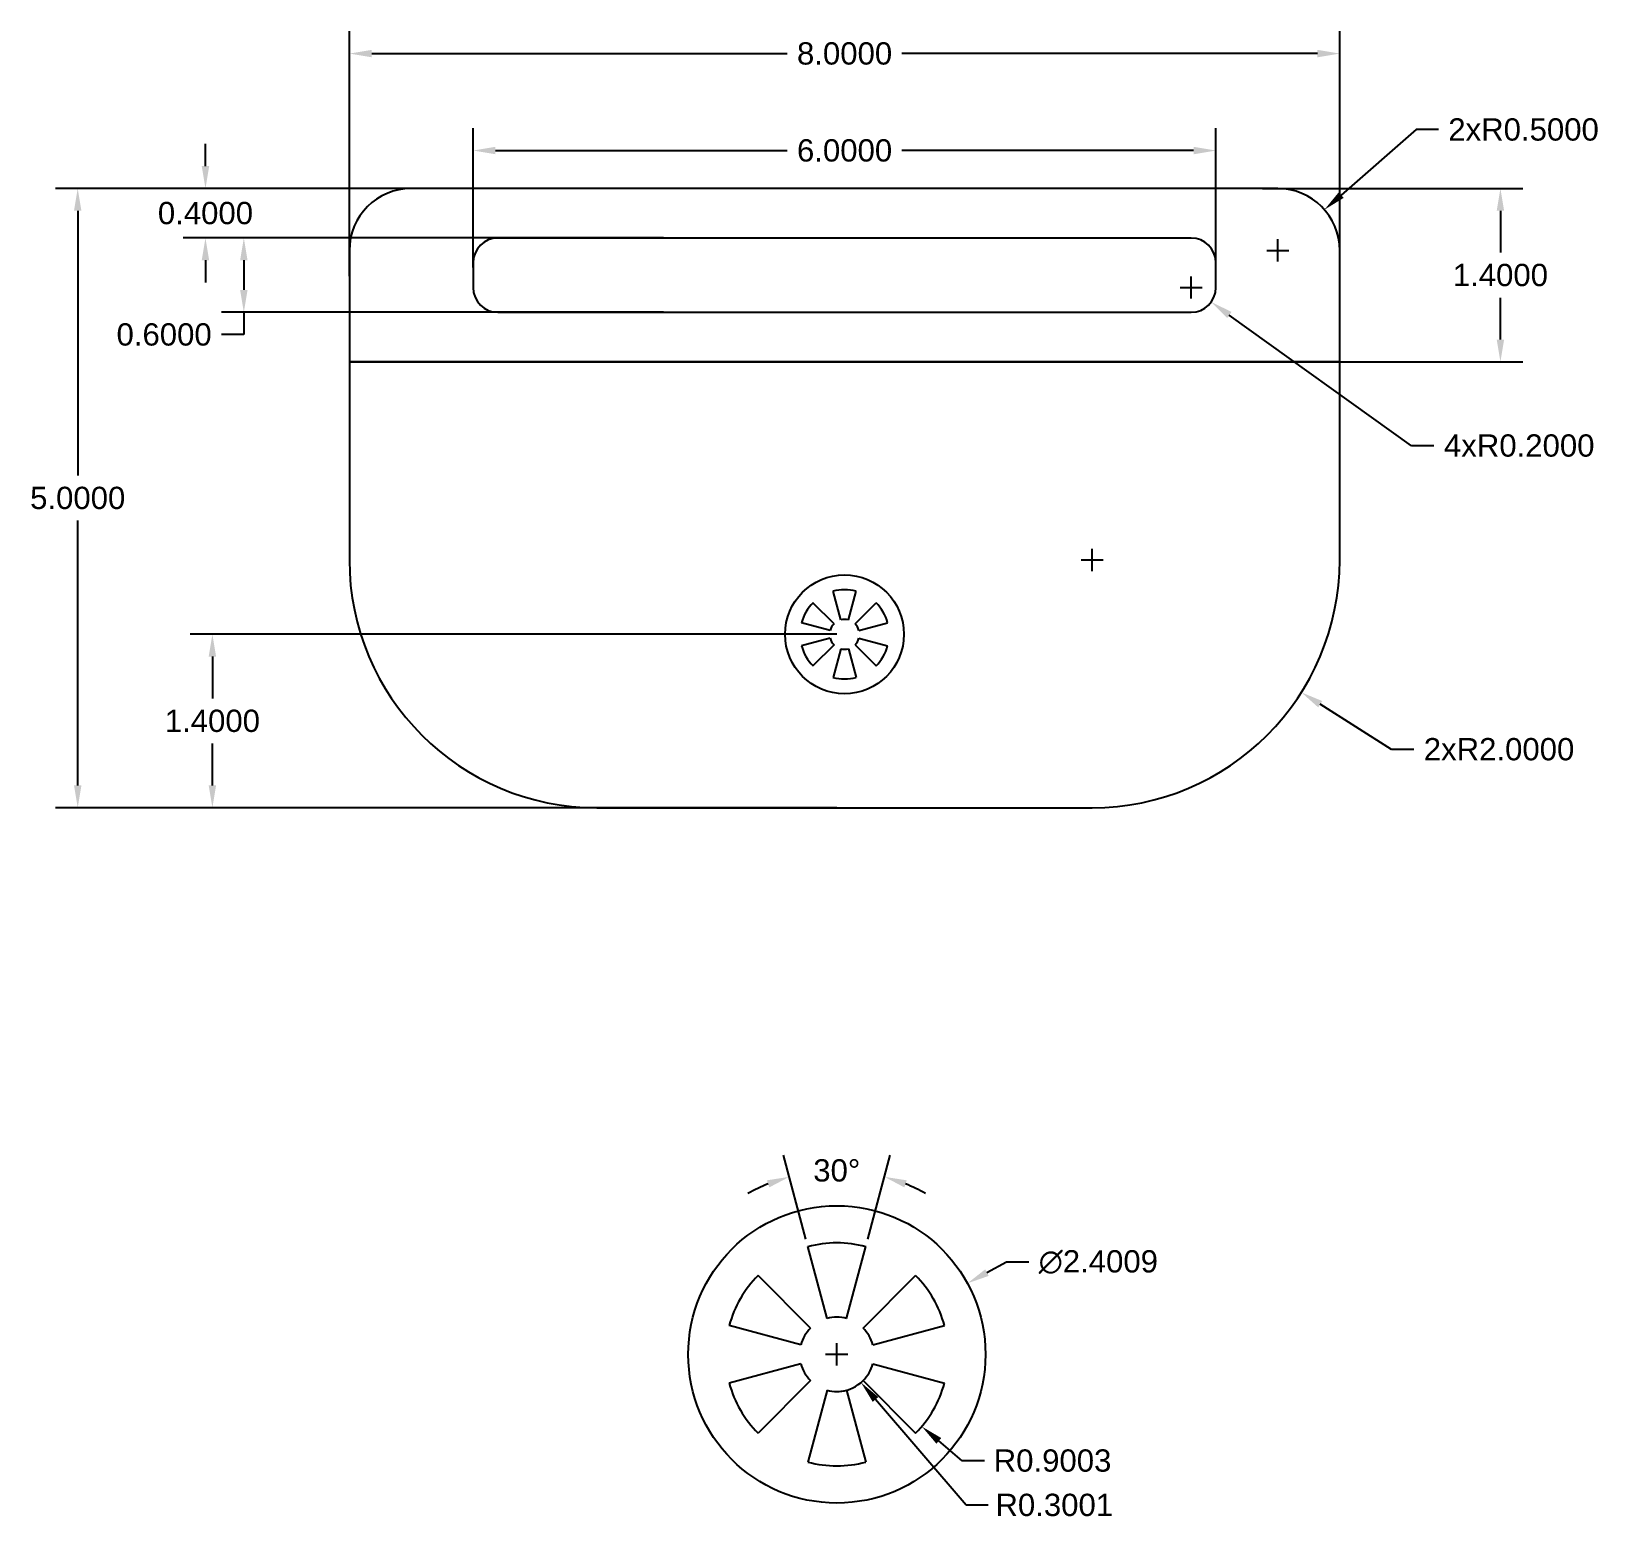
# Model space of a CAD drawing. Header units: millimetres. Extents: x 19.2 to 31.9, y 8.9 to 20.9.
import ezdxf

# ---------------------------------------------------------------- set-up
doc = ezdxf.new("R2010")
doc.units = ezdxf.units.MM
doc.header["$MEASUREMENT"] = 0
doc.layers.add('text', color=5, linetype='Continuous')
doc.styles.get("Standard").update_dxf_attribs({"font": 'arial.ttf'})
doc.dimstyles.get("Standard").update_dxf_attribs({"dimtxt": 0.18, "dimasz": 0.18, "dimexe": 0.18, "dimexo": 0.0625, "dimgap": 0.09, "dimtad": 0, "dimtih": 1, "dimtoh": 1, "dimdec": 4, "dimzin": 0, "dimdsep": 46, "dimtxsty": 'Standard', "dimcen": 0.09, "dimadec": 0, "dimazin": 0, "dimtfac": 1, "dimtdec": 4, "dimtofl": 0, "dimtmove": 0, "dimatfit": 3, "dimfxl": 1, "dimtolj": 1, "dimtzin": 0, "dimarcsym": 0})

# ---------------------------------------------------------------- blocks, each defined once
blk = doc.blocks.new('*U1')
for p, q in [((-0.031, -0.122), (-0.093, 0.11)), ((0.031, -0.122), (0.093, 0.11))]:
    blk.add_line(p, q)
blk.add_arc((0, -0.238), 0.36, 75, 105)
blk = doc.blocks.new('*U2')
at = {"color": 0, "linetype": 'ByBlock', "lineweight": -2, "transparency": 16777216}
blk.add_blockref('*U1', (19.528, 18.267), dxfattribs=at)
for p, rotation in [((19.322, 18.148), 59.99999999999999), ((19.734, 18.148), 300.0000000000001), ((19.322, 17.91), 120), ((19.734, 17.91), 240), ((19.528, 17.791), 180)]:
    blk.add_blockref('*U1', p, dxfattribs=dict(at, rotation=rotation))
blk = doc.blocks.new('*U3')
for p, q in [((-0.078, -0.305), (-0.233, 0.275)), ((0.078, -0.305), (0.233, 0.275))]:
    blk.add_line(p, q)
blk.add_arc((0, -0.595), 0.9, 75, 105)
blk = doc.blocks.new('*U5')
at = {"color": 0, "linetype": 'ByBlock', "lineweight": -2, "transparency": 16777216}
blk.add_blockref('*U3', (48.838, 45.684), dxfattribs=at)
for p, rotation in [((48.323, 45.387), 59.99999999999999), ((49.353, 45.387), 299.9999999999999), ((48.323, 44.792), 120), ((49.353, 44.792), 240), ((48.838, 44.494), 180)]:
    blk.add_blockref('*U3', p, dxfattribs=dict(at, rotation=rotation))
blk = doc.blocks.new('*D6')
at = {"layer": 'Defpoints', "color": 0, "transparency": 16777216}
for p in [(19.596, 19.638), (23.791, 19.638), (23.791, 14.638)]:
    blk.add_point(p, dxfattribs=at)
at = {"layer": 'text', "color": 0, "lineweight": -2, "transparency": 16777216}
for p, q in [((23.728, 19.638), (19.416, 19.638)), ((19.596, 19.458), (19.596, 17.32)), ((19.596, 14.818), (19.596, 16.956)), ((23.728, 14.638), (19.416, 14.638))]:
    blk.add_line(p, q, dxfattribs=at)
at = {"layer": 'text', "color": 0, "transparency": 16777216}
for points in [[(19.566, 19.458), (19.626, 19.458), (19.596, 19.638)], [(19.566, 14.818), (19.626, 14.818), (19.596, 14.638)]]:
    blk.add_solid(points, dxfattribs=at)
at = {"layer": 'text', "color": 0, "transparency": 16777216, "insert": (19.596, 17.138), "char_height": 0.18, "attachment_point": 5}
blk.add_mtext('\\A1;5.0000', dxfattribs=at)
blk = doc.blocks.new('*D8')
at = {"layer": 'Defpoints', "color": 0, "transparency": 16777216}
for p in [(25.791, 16.038), (20.684, 14.638), (25.791, 14.638)]:
    blk.add_point(p, dxfattribs=at)
at = {"layer": 'text', "color": 0, "lineweight": -2, "transparency": 16777216}
for p, q in [((25.728, 16.038), (20.504, 16.038)), ((20.684, 15.858), (20.684, 15.52)), ((20.684, 14.818), (20.684, 15.156)), ((25.728, 14.638), (20.504, 14.638))]:
    blk.add_line(p, q, dxfattribs=at)
at = {"layer": 'text', "color": 0, "transparency": 16777216}
for points in [[(20.654, 15.858), (20.714, 15.858), (20.684, 16.038)], [(20.654, 14.818), (20.714, 14.818), (20.684, 14.638)]]:
    blk.add_solid(points, dxfattribs=at)
at = {"layer": 'text', "color": 0, "transparency": 16777216, "insert": (20.684, 15.338), "char_height": 0.18, "attachment_point": 5}
blk.add_mtext('\\A1;1.4000', dxfattribs=at)
blk = doc.blocks.new('*D9')
at = {"layer": 'Defpoints', "color": 0, "transparency": 16777216}
for p in [(24.332, 19.638), (20.628, 19.238), (24.332, 19.238)]:
    blk.add_point(p, dxfattribs=at)
at = {"layer": 'text', "color": 0, "lineweight": -2, "transparency": 16777216}
for p, q in [((20.628, 19.818), (20.628, 19.998)), ((24.269, 19.638), (20.448, 19.638)), ((24.269, 19.238), (20.448, 19.238)), ((20.628, 19.058), (20.628, 18.878))]:
    blk.add_line(p, q, dxfattribs=at)
at = {"layer": 'text', "color": 0, "transparency": 16777216}
for points in [[(20.598, 19.818), (20.658, 19.818), (20.628, 19.638)], [(20.598, 19.058), (20.658, 19.058), (20.628, 19.238)]]:
    blk.add_solid(points, dxfattribs=at)
at = {"layer": 'text', "color": 0, "transparency": 16777216, "insert": (20.628, 19.438), "char_height": 0.18, "attachment_point": 5}
blk.add_mtext('\\A1;0.4000', dxfattribs=at)
blk = doc.blocks.new('*D10')
at = {"layer": 'Defpoints', "color": 0, "transparency": 16777216}
for p in [(24.391, 19.238), (20.938, 18.638), (24.391, 18.638)]:
    blk.add_point(p, dxfattribs=at)
at = {"layer": 'text', "color": 0, "lineweight": -2, "transparency": 16777216}
for p, q in [((24.328, 19.238), (20.758, 19.238)), ((20.938, 19.058), (20.938, 18.818)), ((24.328, 18.638), (20.758, 18.638)), ((20.938, 18.638), (20.938, 18.458)), ((20.938, 18.458), (20.758, 18.458))]:
    blk.add_line(p, q, dxfattribs=at)
at = {"layer": 'text', "color": 0, "transparency": 16777216}
for points in [[(20.908, 19.058), (20.968, 19.058), (20.938, 19.238)], [(20.908, 18.818), (20.968, 18.818), (20.938, 18.638)]]:
    blk.add_solid(points, dxfattribs=at)
at = {"layer": 'text', "color": 0, "transparency": 16777216, "insert": (20.294, 18.458), "char_height": 0.18, "attachment_point": 5}
blk.add_mtext('\\A1;0.6000', dxfattribs=at)
blk = doc.blocks.new('*D11')
at = {"layer": 'Defpoints', "color": 0, "transparency": 16777216}
for p in [(29.106, 19.638), (29.106, 18.238), (31.089, 18.238)]:
    blk.add_point(p, dxfattribs=at)
at = {"layer": 'text', "color": 0, "lineweight": -2, "transparency": 16777216}
for p, q in [((29.168, 19.638), (31.269, 19.638)), ((31.089, 19.458), (31.089, 19.12)), ((31.089, 18.418), (31.089, 18.756)), ((29.168, 18.238), (31.269, 18.238))]:
    blk.add_line(p, q, dxfattribs=at)
at = {"layer": 'text', "color": 0, "transparency": 16777216}
for points in [[(31.059, 19.458), (31.119, 19.458), (31.089, 19.638)], [(31.059, 18.418), (31.119, 18.418), (31.089, 18.238)]]:
    blk.add_solid(points, dxfattribs=at)
at = {"layer": 'text', "color": 0, "transparency": 16777216, "insert": (31.089, 18.938), "char_height": 0.18, "attachment_point": 5}
blk.add_mtext('\\A1;1.4000', dxfattribs=at)
blk = doc.blocks.new('*D13')
at = {"layer": 'Defpoints', "color": 0, "transparency": 16777216}
for p in [(28.791, 19.944), (22.791, 18.938), (28.791, 18.938)]:
    blk.add_point(p, dxfattribs=at)
at = {"layer": 'text', "color": 0, "lineweight": -2, "transparency": 16777216}
for p, q in [((22.791, 19), (22.791, 20.124)), ((28.791, 19), (28.791, 20.124)), ((22.971, 19.944), (25.327, 19.944)), ((28.611, 19.944), (26.254, 19.944))]:
    blk.add_line(p, q, dxfattribs=at)
at = {"layer": 'text', "color": 0, "transparency": 16777216}
for points in [[(22.971, 19.974), (22.971, 19.914), (22.791, 19.944)], [(28.611, 19.974), (28.611, 19.914), (28.791, 19.944)]]:
    blk.add_solid(points, dxfattribs=at)
at = {"layer": 'text', "color": 0, "transparency": 16777216, "insert": (25.791, 19.944), "char_height": 0.18, "attachment_point": 5}
blk.add_mtext('\\A1;6.0000', dxfattribs=at)
blk = doc.blocks.new('*D14')
at = {"layer": 'Defpoints', "color": 0, "transparency": 16777216}
for p in [(29.791, 20.727), (21.791, 18.868), (29.791, 18.868)]:
    blk.add_point(p, dxfattribs=at)
at = {"layer": 'text', "color": 0, "lineweight": -2, "transparency": 16777216}
for p, q in [((21.791, 18.93), (21.791, 20.907)), ((29.791, 18.93), (29.791, 20.907)), ((21.971, 20.727), (25.327, 20.727)), ((29.611, 20.727), (26.254, 20.727))]:
    blk.add_line(p, q, dxfattribs=at)
at = {"layer": 'text', "color": 0, "transparency": 16777216}
for points in [[(21.971, 20.757), (21.971, 20.697), (21.791, 20.727)], [(29.611, 20.757), (29.611, 20.697), (29.791, 20.727)]]:
    blk.add_solid(points, dxfattribs=at)
at = {"layer": 'text', "color": 0, "transparency": 16777216, "insert": (25.791, 20.727), "char_height": 0.18, "attachment_point": 5}
blk.add_mtext('\\A1;8.0000', dxfattribs=at)
blk = doc.blocks.new('*D15')
at = {"layer": 'Defpoints', "color": 0, "transparency": 16777216}
for p in [(29.667, 19.466), (29.291, 19.138)]:
    blk.add_point(p, dxfattribs=at)
at = {"layer": 'text', "color": 0, "lineweight": -2, "transparency": 16777216}
for p, q in [((30.408, 20.113), (29.803, 19.585)), ((30.588, 20.113), (30.408, 20.113)), ((29.201, 19.138), (29.381, 19.138)), ((29.291, 19.048), (29.291, 19.228))]:
    blk.add_line(p, q, dxfattribs=at)
at = {"layer": 'text', "color": 0, "transparency": 16777216}
blk.add_solid([(29.783, 19.607), (29.823, 19.562), (29.667, 19.466)], dxfattribs=at)
at = {"layer": 'text', "color": 0, "transparency": 16777216, "insert": (31.276, 20.113), "char_height": 0.18, "attachment_point": 5}
blk.add_mtext('\\A1;2xR0.5000', dxfattribs=at)
blk = doc.blocks.new('*D16')
at = {"layer": 'Defpoints', "color": 0, "transparency": 16777216}
for p in [(28.591, 18.838), (28.753, 18.721)]:
    blk.add_point(p, dxfattribs=at)
at = {"layer": 'text', "color": 0, "lineweight": -2, "transparency": 16777216}
for p, q in [((28.591, 18.748), (28.591, 18.928)), ((28.501, 18.838), (28.681, 18.838)), ((30.371, 17.561), (28.899, 18.616)), ((30.551, 17.561), (30.371, 17.561))]:
    blk.add_line(p, q, dxfattribs=at)
at = {"layer": 'text', "color": 0, "transparency": 16777216}
blk.add_solid([(28.917, 18.641), (28.882, 18.592), (28.753, 18.721)], dxfattribs=at)
at = {"layer": 'text', "color": 0, "transparency": 16777216, "insert": (31.241, 17.561), "char_height": 0.18, "attachment_point": 5}
blk.add_mtext('\\A1;4xR0.2000', dxfattribs=at)
blk = doc.blocks.new('*D17')
at = {"layer": 'Defpoints', "color": 0, "transparency": 16777216}
for p in [(27.791, 16.638), (29.481, 15.569)]:
    blk.add_point(p, dxfattribs=at)
at = {"layer": 'text', "color": 0, "lineweight": -2, "transparency": 16777216}
for p, q in [((27.791, 16.548), (27.791, 16.728)), ((27.701, 16.638), (27.881, 16.638)), ((30.21, 15.109), (29.633, 15.473)), ((30.39, 15.109), (30.21, 15.109))]:
    blk.add_line(p, q, dxfattribs=at)
at = {"layer": 'text', "color": 0, "transparency": 16777216}
blk.add_solid([(29.65, 15.499), (29.617, 15.448), (29.481, 15.569)], dxfattribs=at)
at = {"layer": 'text', "color": 0, "transparency": 16777216, "insert": (31.078, 15.109), "char_height": 0.18, "attachment_point": 5}
blk.add_mtext('\\A1;2xR2.0000', dxfattribs=at)
blk = doc.blocks.new('*D18')
at = {"layer": 'Defpoints', "color": 0, "transparency": 16777216}
for p in [(25.728, 10.224), (25.924, 9.996)]:
    blk.add_point(p, dxfattribs=at)
at = {"layer": 'text', "color": 0, "lineweight": -2, "transparency": 16777216}
for p, q in [((25.728, 10.134), (25.728, 10.314)), ((25.638, 10.224), (25.818, 10.224)), ((26.772, 9.007), (26.041, 9.859)), ((26.952, 9.007), (26.772, 9.007))]:
    blk.add_line(p, q, dxfattribs=at)
blk.add_arc((25.728, 10.224), 0.3, 276.261, 315, dxfattribs=at)
at = {"layer": 'text', "color": 0, "transparency": 16777216}
blk.add_solid([(26.064, 9.879), (26.018, 9.84), (25.924, 9.996)], dxfattribs=at)
at = {"layer": 'text', "color": 0, "transparency": 16777216, "insert": (27.485, 9.007), "char_height": 0.18, "attachment_point": 5}
blk.add_mtext('\\A1;R0.3001', dxfattribs=at)
blk = doc.blocks.new('*D19')
at = {"layer": 'Defpoints', "color": 0, "transparency": 16777216}
for p in [(25.728, 10.224), (26.415, 9.641)]:
    blk.add_point(p, dxfattribs=at)
at = {"layer": 'text', "color": 0, "lineweight": -2, "transparency": 16777216}
for p, q in [((25.728, 10.134), (25.728, 10.314)), ((25.638, 10.224), (25.818, 10.224)), ((26.741, 9.365), (26.552, 9.525)), ((26.921, 9.365), (26.741, 9.365))]:
    blk.add_line(p, q, dxfattribs=at)
at = {"layer": 'text', "color": 0, "transparency": 16777216}
blk.add_solid([(26.572, 9.548), (26.533, 9.502), (26.415, 9.641)], dxfattribs=at)
at = {"layer": 'text', "color": 0, "transparency": 16777216, "insert": (27.471, 9.365), "char_height": 0.18, "attachment_point": 5}
blk.add_mtext('\\A1;R0.9003', dxfattribs=at)
blk = doc.blocks.new('*D20')
at = {"layer": 'Defpoints', "color": 0, "transparency": 16777216}
for p in [(26.783, 10.797), (24.674, 9.65)]:
    blk.add_point(p, dxfattribs=at)
at = {"layer": 'text', "color": 0, "lineweight": -2, "transparency": 16777216}
for p, q in [((27.099, 10.969), (26.941, 10.883)), ((27.279, 10.969), (27.099, 10.969)), ((25.728, 10.134), (25.728, 10.314)), ((25.638, 10.224), (25.818, 10.224))]:
    blk.add_line(p, q, dxfattribs=at)
at = {"layer": 'text', "color": 0, "transparency": 16777216}
blk.add_solid([(26.927, 10.91), (26.955, 10.857), (26.783, 10.797)], dxfattribs=at)
at = {"layer": 'text', "color": 0, "transparency": 16777216, "insert": (27.841, 10.969), "char_height": 0.18, "attachment_point": 5}
blk.add_mtext('\\A1;∅2.4009', dxfattribs=at)
blk = doc.blocks.new('*D21')
at = {"layer": 'Defpoints', "color": 0, "transparency": 16777216}
for p in [(25.858, 11.702), (25.495, 11.093), (25.961, 11.093), (25.651, 10.514), (25.806, 10.514)]:
    blk.add_point(p, dxfattribs=at)
at = {"layer": 'text', "color": 0, "lineweight": -2, "transparency": 16777216}
for p, q in [((25.479, 11.154), (25.298, 11.831)), ((25.978, 11.154), (26.159, 11.831))]:
    blk.add_line(p, q, dxfattribs=at)
for start, end in [(111.954, 118.908), (61.092, 68.046)]:
    blk.add_arc((25.728, 10.224), 1.484, start, end, dxfattribs=at)
at = {"layer": 'text', "color": 0, "transparency": 16777216}
for points in [[(25.164, 11.629), (25.183, 11.572), (25.344, 11.657)], [(26.274, 11.572), (26.293, 11.629), (26.113, 11.657)]]:
    blk.add_solid(points, dxfattribs=at)
at = {"layer": 'text', "color": 0, "transparency": 16777216, "insert": (25.728, 11.708), "char_height": 0.18, "attachment_point": 5}
blk.add_mtext('\\A1;30°', dxfattribs=at)

msp = doc.modelspace()

# ---------------------------------------------------------------- linework, layer by layer
for points in [[(21.79056, 18.2377), (29.79056, 18.2377), (29.79056, 19.1377, 0.41421356), (29.29056, 19.6377), (22.29056, 19.6377, 0.41421356), (21.79056, 19.1377)], [(22.99056, 19.2377, 0.41421356), (22.79056, 19.0377), (22.79056, 18.8377, 0.41421356), (22.99056, 18.6377), (25.79056, 18.6377), (28.59056, 18.6377, 0.41421356), (28.79056, 18.8377), (28.79056, 19.0377, 0.41421356), (28.59056, 19.2377), (25.79056, 19.2377)]]:
    msp.add_lwpolyline(points, format="xyb", close=True)
msp.add_lwpolyline([(21.79056, 18.2377), (29.79056, 18.2377), (29.79056, 18.2377), (21.79056, 18.2377)], close=True)
msp.add_lwpolyline([(21.79056, 18.2377), (21.79056, 16.6377, 0.41421356), (23.79056, 14.6377), (27.79056, 14.6377, 0.41421356), (29.79056, 16.6377), (29.79056, 18.2377)], format="xyb")
for centre, radius in [((25.79056, 16.0377), 0.48), ((25.72845, 10.2237), 1.20045)]:
    msp.add_circle(centre, radius)
for centre, radius, start, end in [((25.79056, 16.0377), 0.12, 135, 165), ((25.79056, 16.0377), 0.12, 75, 105), ((25.79056, 16.0377), 0.12, 15, 45), ((25.79056, 16.0377), 0.12, 195, 225), ((25.79056, 16.0377), 0.12, 315, 345), ((25.79056, 16.0377), 0.12, 255, 285), ((25.72845, 10.2237), 0.30011, 75, 105), ((25.72845, 10.2237), 0.30011, 135, 165), ((25.72845, 10.2237), 0.30011, 15, 45), ((25.72845, 10.2237), 0.30011, 195, 225), ((25.72845, 10.2237), 0.30011, 315, 345), ((25.72845, 10.2237), 0.30011, 255, 285)]:
    msp.add_arc(centre, radius, start, end)

# ---------------------------------------------------------------- block references
for name, p in [('*U2', (6.26262, -1.99132)), ('*U5', (-23.10958, -34.86562))]:
    msp.add_blockref(name, p)

# ---------------------------------------------------------------- dimensions: what is measured, and where the dimension line sits
at = {"layer": 'text'}
for p1, p2, distance, picture, middle in [((21.79056, 18.86796), (29.79056, 18.86796), 1.85858, '*D14', (25.79056, 20.72653)), ((22.79056, 18.9377), (28.79056, 18.9377), 1.00669, '*D13', (25.79056, 19.94438)), ((24.33199, 19.6377), (24.33199, 19.2377), -3.70439, '*D9', (20.62759, 19.4377)), ((29.10555, 19.6377), (29.10555, 18.2377), 1.98394, '*D11', (31.0895, 18.9377)), ((24.39056, 19.2377), (24.39056, 18.6377), -3.45298, '*D10', (20.29426, 18.4577))]:
    dim = msp.add_aligned_dim(p1=p1, p2=p2, distance=distance, dimstyle='Standard', dxfattribs=at)
    dim.commit()
    dim.dimension.update_dxf_attribs({"geometry": picture, "text_midpoint": middle})
for center, mpoint, text, picture, middle in [((29.29056, 19.1377), (29.66733, 19.46639), '2x<>', '*D15', (31.27647, 20.11258)), ((28.59056, 18.8377), (28.7531, 18.72116), '4x<>', '*D16', (31.24137, 17.56129)), ((27.79056, 16.6377), (29.48131, 15.56935), '2x<>', '*D17', (31.07816, 15.10909))]:
    dim = msp.add_radius_dim(center=center, mpoint=mpoint, text=text, dimstyle='Standard', dxfattribs=at)
    dim.commit()
    dim.dimension.update_dxf_attribs({"geometry": picture, "text_midpoint": middle, "dimtype": 164})
for base, p1, p2, picture, middle in [((19.59614, 19.6377), (23.79056, 14.6377), (23.79056, 19.6377), '*D6', (19.59614, 17.1377)), ((20.68361, 14.6377), (25.79056, 16.0377), (25.79056, 14.6377), '*D8', (20.68361, 15.3377))]:
    dim = msp.add_linear_dim(base=base, p1=p1, p2=p2, angle=90, dimstyle='Standard', dxfattribs=at)
    dim.commit()
    dim.dimension.update_dxf_attribs({"geometry": picture, "text_midpoint": middle})
dim = msp.add_angular_dim_2l(base=(25.85778, 11.70203), line1=((25.80612, 10.51359), (25.96147, 11.09336)), line2=((25.65077, 10.51359), (25.49542, 11.09336)), dimstyle='Standard', dxfattribs=at)
dim.commit()
dim.dimension.update_dxf_attribs({"geometry": '*D21', "text_midpoint": (25.72845, 11.70767)})
dim = msp.add_diameter_dim_2p(p1=(24.67392, 9.65007), p2=(26.78297, 10.79733), dimstyle='Standard', dxfattribs=at)
dim.commit()
dim.dimension.update_dxf_attribs({"geometry": '*D20', "text_midpoint": (27.84094, 10.96936)})
for mpoint, picture, middle in [((25.92385, 9.99592), '*D18', (27.48457, 9.00706)), ((26.41508, 9.64135), '*D19', (27.4708, 9.36489))]:
    dim = msp.add_radius_dim(center=(25.72845, 10.2237), mpoint=mpoint, dimstyle='Standard', dxfattribs=at)
    dim.commit()
    dim.dimension.update_dxf_attribs({"geometry": picture, "text_midpoint": middle, "dimtype": 164})

doc.saveas('drawing.dxf')
